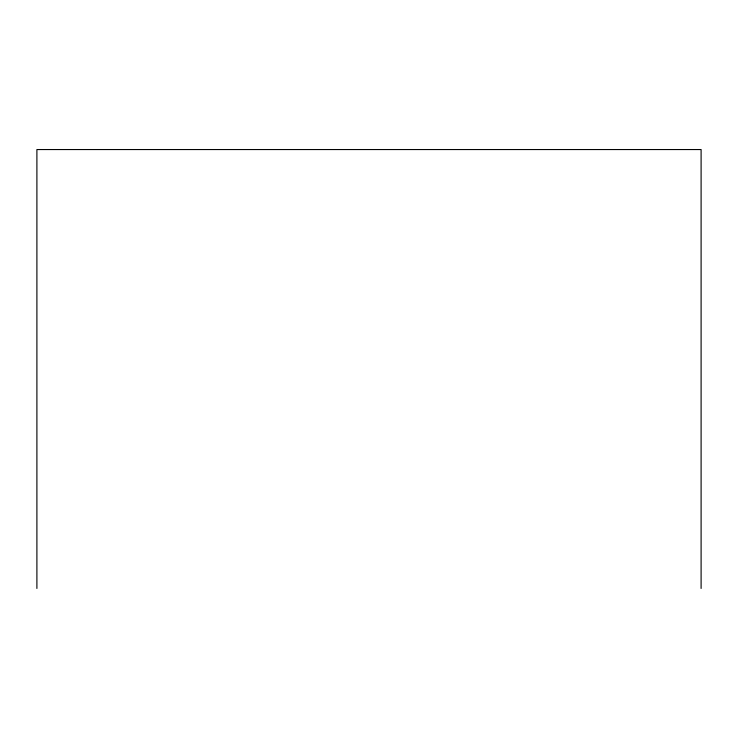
<?xml version="1.0" encoding="UTF-8"?>
<svg xmlns="http://www.w3.org/2000/svg" width="738" height="738" viewBox="0 0 738 738"><rect width="100%" height="100%" fill="white"/><g stroke="black" fill="none" stroke-linecap="round" stroke-linejoin="round"><path stroke-width="1.11" d="M701.1 588.454L701.1 149.546L36.9 149.546L36.9 588.454"/></g></svg>
